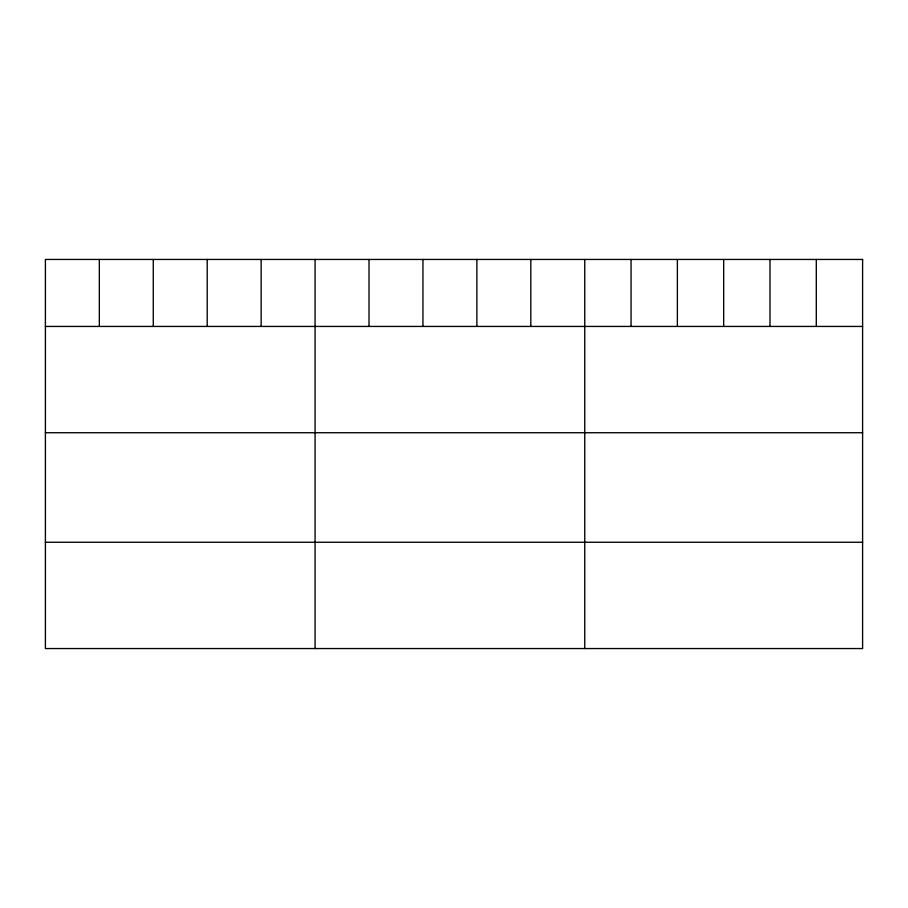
<?xml version="1.0" encoding="UTF-8"?>
<svg xmlns="http://www.w3.org/2000/svg" width="908" height="908" viewBox="0 0 908 908"><rect width="100%" height="100%" fill="white"/><g stroke="black" fill="none" stroke-linecap="round" stroke-linejoin="round"><path stroke-width="1.36" d="M45.4 326.437L862.6 326.437M45.4 432.73L862.6 432.73M45.4 542.258L862.6 542.258M816.292 259.45L816.292 326.437M769.984 259.45L769.984 326.437M723.676 259.45L723.676 326.437M677.368 259.45L677.368 326.437M631.06 259.45L631.06 326.437M584.752 259.45L584.752 648.55M530.817 259.45L530.817 326.437M476.882 259.45L476.882 326.437M422.946 259.45L422.946 326.437M369.011 259.45L369.011 326.437M315.076 259.45L315.076 648.55M261.141 259.45L261.141 326.437M207.206 259.45L207.206 326.437M153.27 259.45L153.27 326.437M99.335 259.45L99.335 326.437M862.6 259.45L45.4 259.45L45.4 648.55L862.6 648.55L862.6 259.45"/></g></svg>
